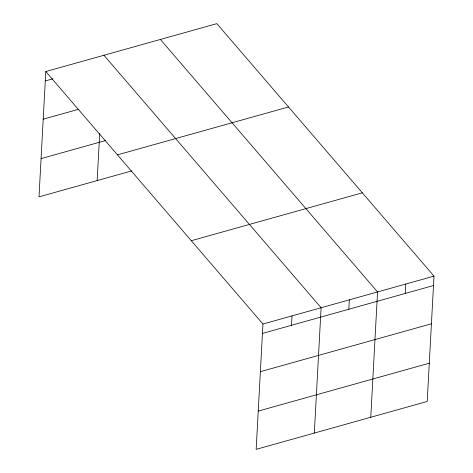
<?xml version="1.0" encoding="UTF-8"?>
<svg xmlns="http://www.w3.org/2000/svg" width="473" height="473" viewBox="0 0 473 473"><rect width="100%" height="100%" fill="white"/><g stroke="black" fill="none" stroke-linecap="round" stroke-linejoin="round"><path stroke-width="0.71" d="M45.786 71.541L262.953 324.029L256.165 449.35L427.214 401.459L434.001 276.137L216.835 23.65L45.786 71.541L38.999 196.863L131.731 170.901M97.154 180.58L99.702 133.563M291.522 325.282L292.03 315.887M314.32 433.067L321.108 307.746L103.942 55.258M348.82 309.241L349.334 299.847M370.767 417.263L377.555 291.942L160.388 39.454M405.266 293.437L405.775 284.042M45.278 80.936L53.077 78.755M43.209 119.19L78.666 109.263M41.074 158.609L105.58 140.546M117.452 154.86L288.5 106.969M191.287 240.71L362.336 192.818M262.953 324.029L434.001 276.137M262.444 333.424L433.493 285.538M260.369 371.677L431.417 323.792M258.234 411.096L429.283 363.205"/></g></svg>
